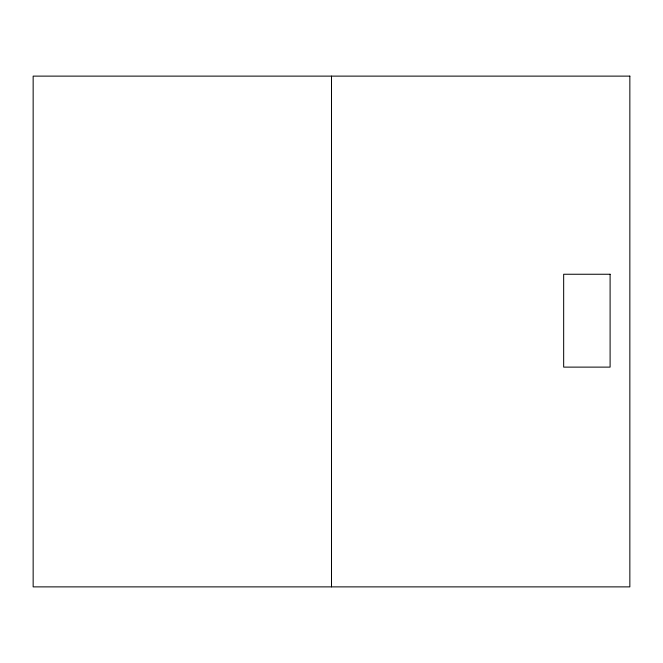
<?xml version="1.0" encoding="UTF-8"?>
<svg xmlns="http://www.w3.org/2000/svg" width="663" height="663" viewBox="0 0 663 663"><rect width="100%" height="100%" fill="white"/><g stroke="black" fill="none" stroke-linecap="round" stroke-linejoin="round"><path stroke-width="0.99" d="M331.5 76.121L331.5 586.879M629.85 76.121L33.15 76.121L33.15 586.879L629.85 586.879L629.85 76.121M610.101 274.25L563.666 274.25L563.666 367.12L610.101 367.12L610.101 274.25"/></g></svg>
